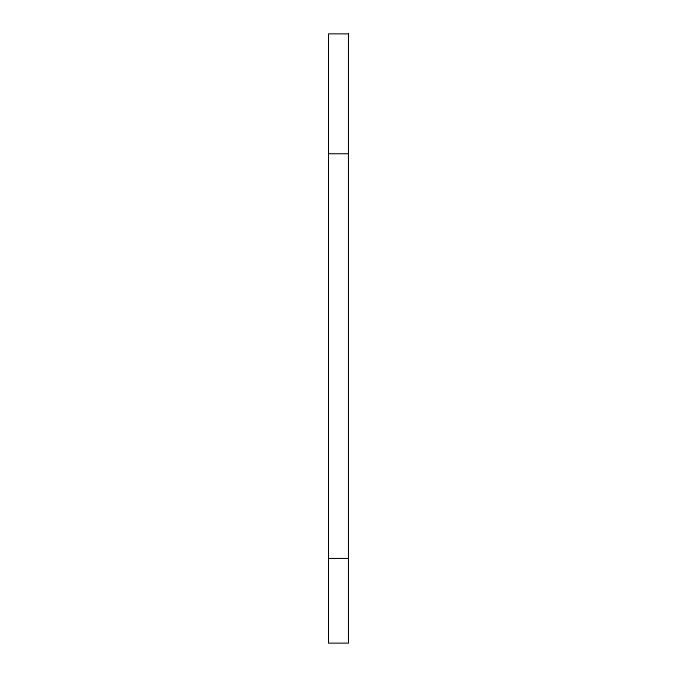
<?xml version="1.0" encoding="UTF-8"?>
<svg xmlns="http://www.w3.org/2000/svg" width="677" height="677" viewBox="0 0 677 677"><rect width="100%" height="100%" fill="white"/><g stroke="black" fill="none" stroke-linecap="round" stroke-linejoin="round"><path stroke-width="1.02" d="M328.514 153.713L348.486 153.713M328.514 558.449L348.486 558.449M348.486 33.85L328.514 33.85L328.514 643.15L348.486 643.15L348.486 33.85"/></g></svg>
